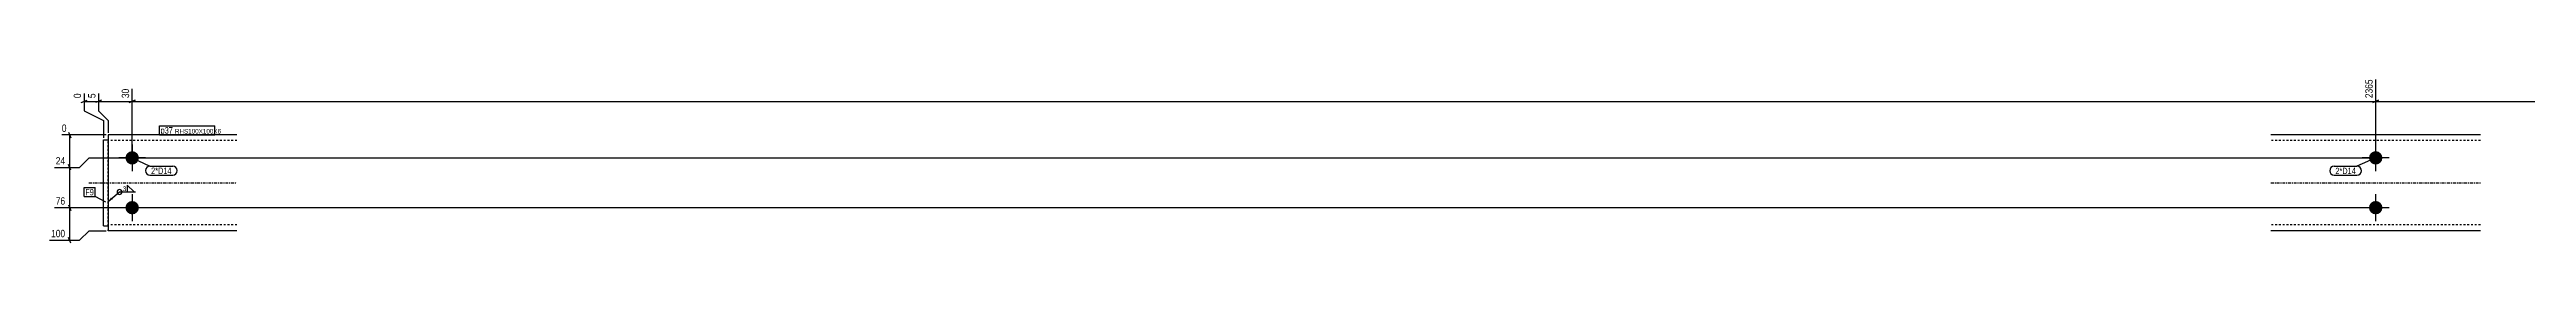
# Model space of a CAD drawing. Header units: millimetres. Extents: x 14 to 23844, y -8 to 641.
# Drawn here: x 19055 to 21633, y 5 to 177 of the extents above; entities that cross this region are included whole.
import ezdxf

# ---------------------------------------------------------------- set-up
doc = ezdxf.new("R2010")
doc.units = ezdxf.units.MM
doc.linetypes.add('DXK_LINE_DOT2', pattern=[3.9198, 1.9599, -1.9599])
doc.linetypes.add('DXK_LINE_DOT3', pattern=[5.9187, 2.979, -0.9799, 0.9799, -0.9799])
for name, color, linetype in [('MÅLSÆTNING', 7, 'Continuous'), ('STÅL', 7, 'Continuous'), ('TEKST', 7, 'Continuous')]:
    doc.layers.add(name, color=color, linetype=linetype)
doc.styles.add('Arial Narrow', font='ARIALN.TTF', dxfattribs={"height": 0.2})

msp = doc.modelspace()

# ---------------------------------------------------------------- hatches: boundary and pattern name
at = {"layer": 'STÅL', "linetype": 'Continuous'}
for points in [[(19141.2, 86.8, -1), (19141.2, 100.8, -1)], [(21476.2, 86.8, -1), (21476.2, 100.8, -1)], [(19141.2, 34.8, -1), (19141.2, 48.8, -1)], [(21476.2, 34.8, -1), (21476.2, 48.8, -1)]]:
    msp.add_hatch(color=96, dxfattribs=at).paths.add_polyline_path(points)

# ---------------------------------------------------------------- linework, layer by layer
at = {"layer": 'MÅLSÆTNING', "color": 7, "linetype": 'Continuous'}
for p, q in [((19091.2, 161.1), (19091.2, 142.8)), ((19106.2, 161.1), (19106.2, 142.8)), ((19106.2, 161.1), (19106.2, 142.8)), ((19141.2, 95.8), (19141.2, 166)), ((19141.2, 95.8), (19141.2, 166)), ((21476.2, 95.8), (21476.2, 175.7)), ((21476.2, 95.8), (21476.2, 175.7)), ((19088.2, 151.6), (19094.2, 154)), ((19091.2, 152.8), (19106.2, 152.8)), ((19091.2, 142.8), (19111.2, 132.8)), ((19109.2, 154), (19103.2, 151.6)), ((19109.2, 154), (19103.2, 151.6)), ((19106.2, 152.8), (19141.2, 152.8)), ((19106.2, 142.8), (19116.2, 132.8)), ((19111.2, 132.8), (19111.2, 114.8)), ((19116.2, 132.8), (19116.2, 119.8)), ((19116.2, 132.8), (19116.2, 119.8)), ((19144.2, 154), (19138.2, 151.6)), ((19138.2, 151.6), (19144.2, 154)), ((19141.2, 152.8), (21476.2, 152.8)), ((21479.2, 154), (21473.2, 151.6)), ((21473.2, 151.6), (21479.2, 154)), ((21476.2, 152.8), (23546.2, 152.8)), ((19114.2, 117.8), (19068, 117.8)), ((19075.1, 120.8), (19077.5, 114.8)), ((19076.3, 83.8), (19076.3, 117.8)), ((19060.2, 83.8), (19086.3, 83.8)), ((19060.2, 83.8), (19086.3, 83.8)), ((19077.5, 80.8), (19075.1, 86.8)), ((19077.5, 80.8), (19075.1, 86.8)), ((19076.3, 41.8), (19076.3, 83.8)), ((19086.3, 83.8), (19096.3, 93.8)), ((19086.3, 83.8), (19096.3, 93.8)), ((19096.3, 93.8), (21474.2, 93.8)), ((19096.3, 93.8), (21474.2, 93.8)), ((21474.2, 41.8), (19060.2, 41.8)), ((21474.2, 41.8), (19060.2, 41.8)), ((19075.1, 44.8), (19077.5, 38.8)), ((19075.1, 44.8), (19077.5, 38.8)), ((19076.3, 7.8), (19076.3, 41.8)), ((19055.3, 7.8), (19086.3, 7.8)), ((19077.5, 4.8), (19075.1, 10.8)), ((19086.3, 7.8), (19096.3, 17.8)), ((19096.3, 17.8), (19114.2, 17.8))]:
    msp.add_line(p, q, dxfattribs=at)
at = {"layer": 'STÅL', "color": 2, "linetype": 'Continuous'}
for p, q in [((19111.2, 22.8), (19111.2, 112.8)), ((19111.2, 112.8), (19116.2, 112.8)), ((19250.2, 117.8), (19116.2, 117.8)), ((19116.2, 117.8), (19116.2, 18.7)), ((21585.2, 117.8), (21367.2, 117.8)), ((19111.2, 22.8), (19116.2, 22.8)), ((19116.2, 17.8), (19116.2, 18.7)), ((19250.2, 17.8), (19116.2, 17.8)), ((21585.2, 17.8), (21367.2, 17.8))]:
    msp.add_line(p, q, dxfattribs=at)
at = {"layer": 'STÅL', "color": 7, "linetype": 'DXK_LINE_DOT2'}
for p, q in [((19116.2, 22.8), (19116.2, 112.8)), ((19250.2, 111.8), (19116.2, 111.8)), ((21585.2, 111.8), (21367.2, 111.8)), ((19116.2, 23.8), (19116.2, 24.3)), ((19250.2, 23.8), (19116.2, 23.8)), ((21585.2, 23.8), (21367.2, 23.8))]:
    msp.add_line(p, q, dxfattribs=at)
at = {"layer": 'STÅL', "color": 96, "linetype": 'Continuous'}
for p, q in [((19141.2, 107.8), (19141.2, 79.8)), ((21476.2, 79.8), (21476.2, 107.8)), ((19155.2, 93.8), (19127.2, 93.8)), ((21490.2, 93.8), (21462.2, 93.8)), ((19141.2, 55.8), (19141.2, 27.8)), ((21476.2, 27.8), (21476.2, 55.8)), ((19155.2, 41.8), (19127.2, 41.8)), ((21490.2, 41.8), (21462.2, 41.8))]:
    msp.add_line(p, q, dxfattribs=at)
at = {"layer": 'STÅL', "color": 7, "linetype": 'DXK_LINE_DOT3'}
for p, q in [((19096.2, 67.8), (19250.2, 67.8)), ((21367.2, 67.8), (21585.2, 67.8))]:
    msp.add_line(p, q, dxfattribs=at)

# ---------------------------------------------------------------- next in the draw order: wipeouts: each hides what was drawn before it
at = {"color": 0, "linetype": 'Continuous'}
for points in [[(19139.6, 167.6), (19128.4, 167.6), (19128.4, 154.6), (19139.6, 154.6)], [(21474.6, 177.3), (21463.4, 177.3), (21463.4, 154.6), (21474.6, 154.6)], [(19074.5, 119.4), (19074.5, 130.6), (19066.4, 130.6), (19066.4, 119.4)], [(19073, 85.4), (19073, 96.6), (19060.1, 96.6), (19060.1, 85.4)], [(19073, 43.4), (19073, 54.6), (19060.1, 54.6), (19060.1, 43.4)], [(19073, 9.4), (19073, 20.6), (19055.2, 20.6), (19055.2, 9.4)]]:
    msp.add_wipeout(points, dxfattribs=at).dxf.layer = 'MÅLSÆTNING'
at = {"color": 0}
for points in [[(19183.6, 119.2), (19183.6, 126.2), (19170.8, 126.2), (19170.8, 119.2)], [(19182.2, 77), (19182.2, 84), (19160.9, 84), (19160.9, 77)], [(21455.5, 76.8), (21455.5, 83.8), (21434.2, 83.8), (21434.2, 76.8)], [(19101.4, 54.7), (19101.4, 61.7), (19092.4, 61.7), (19092.4, 54.7)], [(19135, 58.8), (19135, 64.6), (19131.1, 64.6), (19131.1, 58.8)]]:
    msp.add_wipeout(points, dxfattribs=at).dxf.layer = 'TEKST'

# ---------------------------------------------------------------- next in the draw order: hatches: boundary and pattern name
at = {"layer": 'TEKST', "linetype": 'Continuous'}
msp.add_hatch(color=3, dxfattribs=at).paths.add_polyline_path([(19120.9, 50.6), (19116.2, 48.3), (19119.2, 52.5)])

# ---------------------------------------------------------------- next in the draw order: linework, layer by layer
at = {"layer": 'MÅLSÆTNING', "color": 7, "linetype": 'Continuous'}
msp.add_line((19106.2, 142.8), (19116.2, 132.8), dxfattribs=at)
at = {"layer": 'TEKST', "color": 3, "linetype": 'Continuous'}
for p, q in [((19116.2, 48.3), (19128, 58.2)), ((19128, 58.2), (19144.6, 58.2)), ((19143.2, 58.2), (19136, 65.4)), ((19136, 65.4), (19136, 58.2)), ((19136, 58.2), (19143.2, 58.2))]:
    msp.add_line(p, q, dxfattribs=at)
for start, end in [(90, 270), (270, 90)]:
    msp.add_arc((19128, 58.2), 2.5, start, end, dxfattribs=at)

# ---------------------------------------------------------------- next in the draw order: texts
at = {"layer": 'MÅLSÆTNING', "color": 3, "linetype": 'Continuous', "style": 'Arial Narrow'}
for s, p in [('30', (19138, 156.2)), ('2365', (21473, 156.2))]:
    msp.add_text(s, height=7.64, rotation=90.0002, dxfattribs=at).set_placement(p)
for s, p in [('0', (19068, 121)), ('24', (19061.7, 87)), ('76', (19061.7, 45)), ('100', (19056.8, 11))]:
    msp.add_text(s, height=7.64, dxfattribs=at).set_placement(p)
at = {"layer": 'TEKST', "color": 3, "style": 'Arial Narrow'}
msp.add_text('3', height=4.77, dxfattribs=at).set_placement((19131.5, 59.2))

# ---------------------------------------------------------------- next in the draw order: wipeouts: each hides what was drawn before it
at = {"color": 0}
for points in [[(19183.6, 119.2), (19183.6, 126.2), (19170.8, 126.2), (19170.8, 119.2)], [(19182.2, 77), (19182.2, 84), (19160.9, 84), (19160.9, 77)], [(21455.5, 76.8), (21455.5, 83.8), (21434.2, 83.8), (21434.2, 76.8)], [(19101.4, 54.7), (19101.4, 61.7), (19092.4, 61.7), (19092.4, 54.7)]]:
    msp.add_wipeout(points, dxfattribs=at).dxf.layer = 'TEKST'

# ---------------------------------------------------------------- next in the draw order: linework, layer by layer
at = {"layer": 'TEKST', "color": 7, "linetype": 'Continuous'}
for p, q in [((19169.6, 118), (19169.6, 127.4)), ((19141.2, 93.8), (19159.7, 85.2)), ((19159.7, 85.2), (19183.4, 85.2)), ((21433, 85), (21456.7, 85)), ((21476.2, 93.8), (21456.7, 85)), ((19091.2, 62.9), (19102.6, 62.9)), ((19091.2, 53.5), (19091.2, 62.9)), ((19091.2, 53.5), (19102.6, 53.5)), ((19102.6, 53.5), (19102.6, 62.9)), ((19113.8, 47.5), (19102.6, 53.5)), ((19159.7, 75.8), (19183.4, 75.8)), ((21433, 75.6), (21456.7, 75.6))]:
    msp.add_line(p, q, dxfattribs=at)
for centre, start, end in [((19159.7, 80.5), 90, 270), ((19183.4, 80.5), 270, 90), ((21433, 80.3), 90, 270), ((21456.7, 80.3), 270, 90)]:
    msp.add_arc(centre, 4.7, start, end, dxfattribs=at)

# ---------------------------------------------------------------- next in the draw order: texts
at = {"layer": 'TEKST', "color": 3, "style": 'Arial Narrow'}
for s, p in [('2*D14', (19160.9, 77)), ('2*D14', (21434.2, 76.8)), ('F9', (19092.4, 54.7))]:
    msp.add_text(s, height=6.68, dxfattribs=at).set_placement(p)

# ---------------------------------------------------------------- next in the draw order: wipeouts: each hides what was drawn before it
at = {"color": 0, "linetype": 'Continuous'}
msp.add_wipeout([(19104.6, 162.7), (19093.4, 162.7), (19093.4, 154.6), (19104.6, 154.6)], dxfattribs=at).dxf.layer = 'MÅLSÆTNING'
at = {"color": 0}
msp.add_wipeout([(19225.9, 119.2), (19225.9, 124.2), (19185.7, 124.2), (19185.7, 119.2)], dxfattribs=at).dxf.layer = 'TEKST'

# ---------------------------------------------------------------- next in the draw order: wipeouts: each hides what was drawn before it
at = {"color": 0, "linetype": 'Continuous'}
msp.add_wipeout([(19089.6, 162.7), (19078.4, 162.7), (19078.4, 154.6), (19089.6, 154.6)], dxfattribs=at).dxf.layer = 'MÅLSÆTNING'
at = {"color": 0}
msp.add_wipeout([(19225.9, 119.2), (19225.9, 124.2), (19185.7, 124.2), (19185.7, 119.2)], dxfattribs=at).dxf.layer = 'TEKST'

# ---------------------------------------------------------------- next in the draw order: linework, layer by layer
at = {"layer": 'TEKST', "color": 7, "linetype": 'Continuous'}
for p, q in [((19169.6, 127.4), (19227.1, 127.4)), ((19169.6, 118), (19227.1, 118)), ((19227.1, 118), (19227.1, 127.4))]:
    msp.add_line(p, q, dxfattribs=at)

# ---------------------------------------------------------------- next in the draw order: texts
at = {"layer": 'MÅLSÆTNING', "color": 3, "linetype": 'Continuous', "style": 'Arial Narrow'}
for s, p in [('0', (19088, 156.2)), ('5', (19103, 156.2))]:
    msp.add_text(s, height=7.64, rotation=90.0002, dxfattribs=at).set_placement(p)
at = {"layer": 'TEKST', "color": 3, "style": 'Arial Narrow'}
for s, height, p in [('p37', 6.68, (19170.8, 119.2)), ('RHS100X100X6', 4.772, (19185.7, 119.2))]:
    msp.add_text(s, height=height, dxfattribs=at).set_placement(p)

doc.saveas('drawing.dxf')
